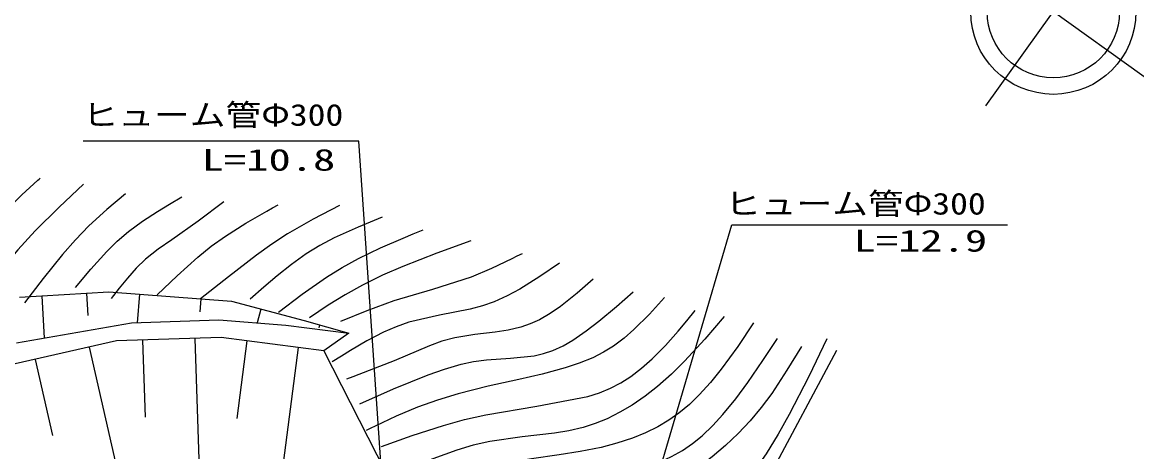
# Model space of a CAD drawing. Units: millimetres, scale not verified. Extents: x 62682 to 702682, y -6806 to 353194.
# Drawn here: x 138500 to 205912, y 266411 to 292392 of the extents above; entities that cross this region are included whole.
import ezdxf
from ezdxf.enums import TextEntityAlignment as Align

# ---------------------------------------------------------------- set-up
doc = ezdxf.new("R2010")
doc.units = ezdxf.units.MM
doc.header["$LTSCALE"] = 1000
doc.layers.add('M-BGD', color=7, linetype='Continuous', lineweight=25)
doc.layers.add('M-BGD-HTXT', color=7, linetype='Continuous')
doc.styles.add('ＭＳ ゴシック', font='')
doc.styles.get('ＭＳ ゴシック').set_extended_font_data('MS Gothic')

msp = doc.modelspace()

# ---------------------------------------------------------------- linework, layer by layer
at = {"layer": 'M-BGD'}
for p, q in [((196787, 287346), (204952, 298718)), ((215491, 282534), (195183, 297115)), ((158866, 285195), (142183, 285195)), ((160490, 261382), (158866, 285195)), ((174742, 257413), (181417, 280144)), ((181417, 280144), (198100, 280144)), ((138325, 275771), (143737, 276084)), ((139678, 275849), (139826, 273288)), ((142384, 276006), (142462, 274653)), ((143737, 276084), (151154, 275518)), ((145591, 275942), (145459, 274212)), ((149300, 275659), (149240, 274873)), ((151154, 275518), (155550, 274357)), ((145108, 274199), (150390, 274392)), ((150390, 274392), (154446, 274076)), ((152928, 275032), (152704, 274212)), ((138144, 272998), (145108, 274199)), ((154446, 274076), (158250, 273576)), ((155550, 274357), (158250, 273576)), ((156476, 274061), (156436, 273915)), ((144194, 273113), (137632, 271619)), ((150528, 273321), (144194, 273113)), ((145777, 273165), (145931, 268497)), ((148945, 273269), (149205, 265331)), ((156737, 272517), (150528, 273321)), ((152080, 273120), (151473, 268428)), ((158250, 273576), (156737, 272517)), ((142553, 272739), (144269, 265204)), ((155185, 272718), (154219, 265257)), ((156737, 272517), (160471, 265194)), ((181947, 261636), (187769, 272559)), ((139272, 271992), (140320, 267391))]:
    msp.add_line(p, q, dxfattribs=at)
for points in [[(135442, 278504), (136476, 279778), (137553, 281011), (138480, 281945), (139450, 282839), (139517, 282899), (139591, 282966)], [(142204, 282593), (140721, 281206), (139283, 279778), (138234, 278627), (137228, 277435), (137081, 277258), (136928, 277072)], [(144736, 282003), (143611, 281060), (142519, 280067), (141709, 279225), (140942, 278341), (139770, 276886), (138626, 275416)], [(141716, 276339), (142640, 277455), (143610, 278532), (144242, 279149), (144922, 279728), (145772, 280352), (146669, 280937), (147409, 281385), (148157, 281823)], [(150699, 281525), (149144, 280357), (147541, 279227), (146727, 278664), (145954, 278056), (145388, 277513), (144855, 276919), (144363, 276311), (143883, 275688)], [(146659, 275893), (147862, 277058), (149109, 278182), (149931, 278844), (150789, 279458), (152021, 280237), (153289, 280968), (153631, 281159), (153973, 281350)], [(157690, 281306), (156102, 280473), (154548, 279590), (153591, 278977), (152659, 278310), (150967, 276987), (149276, 275665)], [(160279, 280609), (158811, 280003), (157366, 279342), (156506, 278886), (155677, 278378), (154786, 277745), (153919, 277055), (153103, 276357), (152290, 275637)], [(153989, 274862), (155426, 275938), (156902, 276966), (157858, 277562), (158843, 278104), (160172, 278746), (161540, 279339), (162142, 279589), (162746, 279836)], [(165641, 279162), (163570, 278422), (161511, 277622), (160284, 277087), (159075, 276493), (158030, 275909), (157005, 275267), (156438, 274891), (155873, 274511)], [(170993, 277828), (169811, 277016), (168599, 276255), (167836, 275843), (167051, 275487), (166335, 275231), (165597, 275031), (163737, 274665), (161887, 274241), (161111, 273968), (160346, 273635), (159344, 273117), (158363, 272542), (157804, 272196), (157248, 271844)], [(157762, 274306), (159366, 274957), (160999, 275554), (163341, 276242), (165668, 276988), (166906, 277514), (168133, 278101), (168438, 278252), (168751, 278409)], [(173029, 276853), (172057, 275997), (171062, 275201), (170436, 274771), (169788, 274399), (169230, 274143), (168650, 273943), (167894, 273769), (167113, 273651), (165879, 273506), (164658, 273302), (163888, 273089), (163127, 272815), (161004, 271917), (158864, 271077), (158490, 270936), (158106, 270793)], [(158918, 269313), (160965, 270208), (163049, 271054), (164031, 271404), (165039, 271699), (165800, 271863), (166575, 271969), (168033, 272062), (169467, 272214), (170031, 272345), (170588, 272537), (171209, 272824), (171810, 273169), (172607, 273714), (173382, 274317), (174435, 275200), (175458, 276085)], [(177342, 275735), (176438, 274741), (175501, 273801), (174904, 273279), (174267, 272804), (173652, 272424), (173005, 272096), (172191, 271760), (171348, 271477), (169957, 271104), (168530, 270784), (166675, 270371), (164857, 269905), (163619, 269530), (162402, 269099), (161118, 268560), (159853, 267965), (159583, 267834), (159305, 267698)], [(160222, 266721), (162090, 267392), (163981, 268006), (165246, 268351), (166534, 268639), (169620, 269162), (172717, 269749), (173412, 269971), (174088, 270250), (174706, 270576), (175303, 270960), (175959, 271460), (176593, 272022), (177399, 272836), (178175, 273706), (178692, 274319), (179213, 274947)], [(180951, 274601), (179780, 273229), (178558, 271892), (177769, 271111), (176930, 270366), (176185, 269781), (175393, 269236), (174655, 268797), (173882, 268407), (173160, 268109), (172421, 267867), (171570, 267667), (170704, 267525), (168741, 267309), (166791, 267034), (165784, 266799), (164780, 266503), (163328, 265988), (161881, 265411), (161573, 265285), (161266, 265158)], [(182738, 274218), (181776, 272782), (180776, 271396), (180131, 270596), (179447, 269846), (178851, 269272), (178211, 268741), (177603, 268312), (176951, 267926), (176203, 267558), (175413, 267238), (174471, 266928), (173507, 266673), (172240, 266415), (170974, 266218), (169301, 265985), (167650, 265694), (166592, 265431), (165545, 265108), (163907, 264512), (162272, 263855)], [(165572, 262982), (168720, 263731), (171929, 264432), (173623, 264779), (175297, 265183), (176200, 265460), (177084, 265794), (177771, 266113), (178438, 266489), (179045, 266906), (179629, 267380), (180274, 267992), (180883, 268653), (181661, 269607), (182396, 270606), (183306, 271926), (184189, 273261)], [(187177, 273240), (186071, 270954), (184899, 268670), (184232, 267470), (183505, 266286), (182977, 265530), (182400, 264809), (181886, 264257), (181333, 263751), (180763, 263317), (180157, 262930), (179235, 262439), (178266, 261991), (176833, 261361), (175438, 260682), (175129, 260521), (174820, 260360)], [(185632, 272778), (184757, 271341), (183832, 269938), (183202, 269088), (182524, 268274), (181805, 267507), (181043, 266781), (180232, 266093), (179384, 265452), (178509, 264866), (177594, 264326), (176668, 263849), (175709, 263422), (174589, 263003), (173448, 262640), (171406, 262084), (169340, 261583), (169145, 261537), (168951, 261492)]]:
    msp.add_lwpolyline(points, dxfattribs=at)
for radius in [5000, 4000]:
    msp.add_circle((200869, 293032), radius, dxfattribs=at)

# ---------------------------------------------------------------- texts
at = {"layer": 'M-BGD-HTXT', "style": 'ＭＳ ゴシック'}
for s, width, p in [('ヒューム管Φ300', 1.2, (142151, 285733)), ('L=10.8', 1.5, (149353, 283016)), ('ヒューム管Φ300', 1.2, (181013, 280362)), ('L=12.9', 1.5, (188785, 278120))]:
    msp.add_text(s, height=1320, dxfattribs=dict(at, width=width)).set_placement(p, align=Align.BOTTOM_LEFT)

doc.saveas('drawing.dxf')
